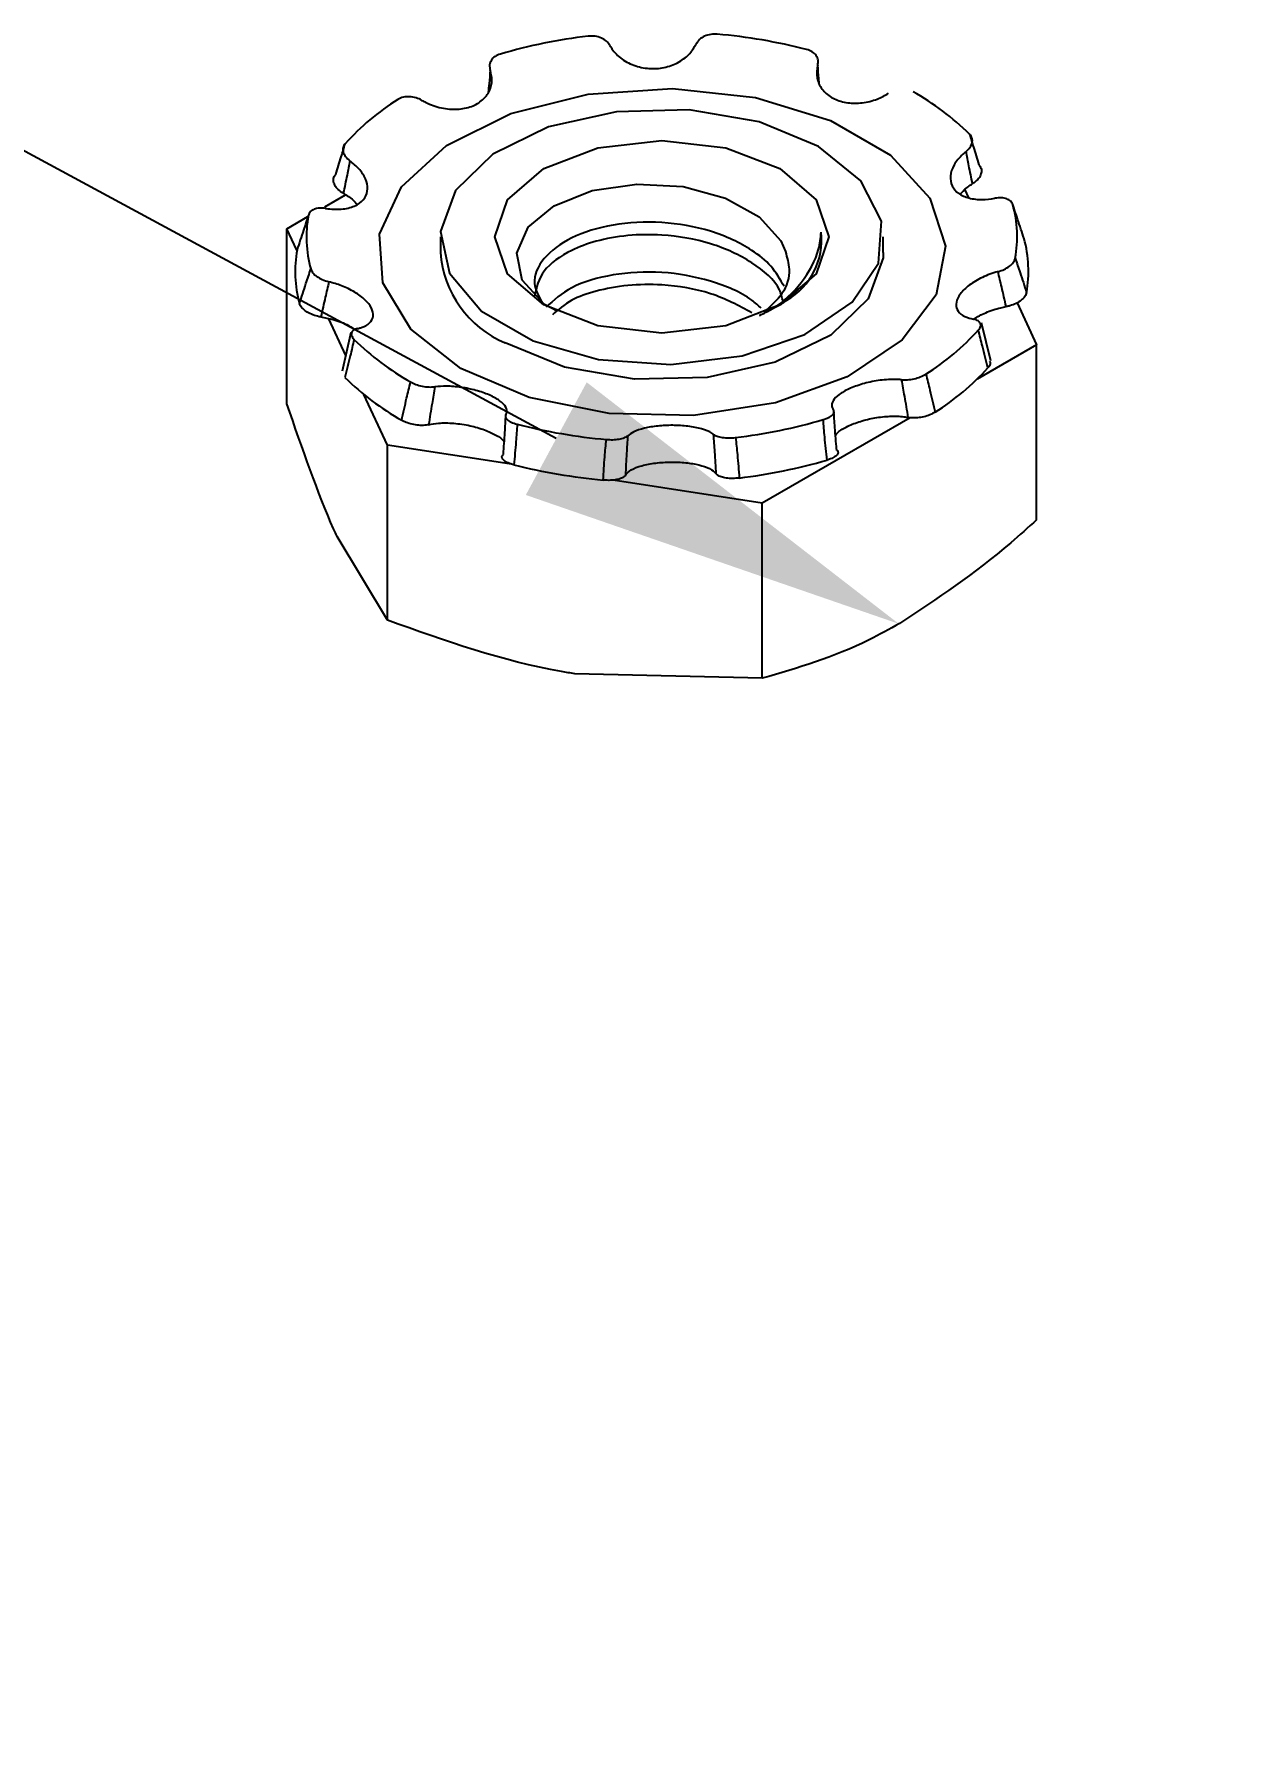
# Model space of a CAD drawing. Extents: x -2.3 to 8.3, y -5.6 to 0.
# Drawn here: x 3.082 to 3.698, y -3.426 to -2.554 of the extents above; entities that cross this region are included whole.
import ezdxf
from ezdxf import colors
from ezdxf.entities.mleader import LeaderData, LeaderLine
from ezdxf.math import Vec2, Vec3

# ---------------------------------------------------------------- set-up
doc = ezdxf.new("R2010")
doc.units = 0
doc.header["$LTSCALE"] = 0.5
doc.header["$MEASUREMENT"] = 0
doc.layers.add('FAB DWG', color=221, linetype='CONTINUOUS')
doc.layers.add('Hardware', color=242, linetype='CONTINUOUS')
doc.styles.add('LSAD_Standard', font='arial.ttf')

msp = doc.modelspace()

# ---------------------------------------------------------------- linework, layer by layer
at = {"layer": 'Hardware', "linetype": 'Continuous', "lineweight": 25, "transparency": 16777216}
for p, q in [((3.23039, -2.64284), (3.24103, -2.6367)), ((3.55768, -2.63411), (3.55956, -2.63816)), ((3.21104, -2.65401), (3.22178, -2.64781)), ((3.21615, -2.66502), (3.21104, -2.65401)), ((3.21104, -2.74354), (3.21104, -2.65401)), ((3.28949, -2.65814), (3.28949, -2.66613)), ((3.51599, -2.66613), (3.51599, -2.65814)), ((3.58447, -2.69183), (3.59444, -2.71331)), ((3.2411, -2.71877), (3.23239, -2.70001)), ((3.24363, -2.70706), (3.23934, -2.72689)), ((3.57103, -2.7216), (3.56626, -2.7022)), ((3.59444, -2.71331), (3.56404, -2.73086)), ((3.59444, -2.80285), (3.59444, -2.71331)), ((3.26241, -2.76467), (3.25038, -2.73877)), ((3.52978, -2.75064), (3.45411, -2.79433)), ((3.32686, -2.77464), (3.26241, -2.76467)), ((3.26241, -2.85421), (3.26241, -2.76467)), ((3.45411, -2.79433), (3.37778, -2.78252)), ((3.45411, -2.88386), (3.45411, -2.79433)), ((3.26241, -2.85421), (3.23672, -2.81141)), ((3.45411, -2.88386), (3.35826, -2.88157))]:
    msp.add_line(p, q, dxfattribs=at)
at = {"layer": 'Hardware', "linetype": 'Continuous', "lineweight": 25, "transparency": 16777216, "flags": 128}
for points in [[(3.30002, -2.72542), (3.27431, -2.70531), (3.26001, -2.68172), (3.25839, -2.65674), (3.2696, -2.63259), (3.29264, -2.61143), (3.32546, -2.59512), (3.36514, -2.58512), (3.40817, -2.58232), (3.45072, -2.58697), (3.489, -2.59865), (3.51962, -2.61633), (3.53985, -2.63843), (3.5479, -2.66299), (3.54306, -2.68783), (3.52574, -2.71074), (3.4975, -2.72969), (3.46083, -2.74299), (3.41901, -2.74946), (3.37574, -2.74852), (3.33486, -2.74027), (3.30002, -2.72542)], [(3.48282, -2.61191), (3.45248, -2.59941), (3.41675, -2.59327), (3.3795, -2.59416), (3.34477, -2.60198), (3.31632, -2.61589), (3.29724, -2.63438), (3.28959, -2.65544), (3.2942, -2.6768), (3.31057, -2.69613), (3.33693, -2.71135), (3.37043, -2.7208), (3.40742, -2.72347), (3.44391, -2.71905), (3.47593, -2.70803), (3.50003, -2.69161), (3.51358, -2.67156), (3.51512, -2.65006), (3.50448, -2.62943), (3.48282, -2.61191)], [(3.34237, -2.693), (3.32386, -2.67701), (3.31736, -2.65814), (3.32386, -2.63928), (3.34237, -2.62329), (3.37007, -2.61261), (3.40274, -2.60885), (3.43542, -2.61261), (3.46312, -2.62329), (3.48162, -2.63928), (3.48812, -2.65814), (3.48162, -2.67701), (3.46312, -2.693), (3.43542, -2.70368), (3.40274, -2.70743), (3.37007, -2.70368), (3.34237, -2.693)], [(3.34918, -2.69611), (3.34275, -2.69278), (3.3314, -2.68023), (3.32856, -2.66656), (3.33438, -2.65322), (3.34772, -2.64223), (3.36718, -2.63449), (3.38993, -2.63118), (3.41361, -2.63247), (3.43529, -2.63832), (3.45249, -2.64786), (3.46354, -2.66023), (3.46593, -2.66571), (3.46593, -2.66571)], [(3.51599, -2.66613), (3.51589, -2.66883), (3.50824, -2.68989), (3.48916, -2.70838), (3.46071, -2.72229), (3.42598, -2.73011), (3.38873, -2.731), (3.353, -2.72486), (3.32266, -2.71235)]]:
    msp.add_lwpolyline(points, dxfattribs=at)
at = {"layer": 'Hardware', "linetype": 'Continuous', "lineweight": 25, "transparency": 16777216}
for centre, radius, start, end in [((3.39838, -2.83299), 0.27948, 96.8583, 106.24918), ((3.40539, -2.8422), 0.28883, 75.70313, 84.88963), ((3.46282, -2.70497), 0.13902, 45.55773, 60.53122), ((3.33537, -2.69581), 0.12735, 122.08995, 137.96761), ((3.2823, -2.65816), 0.0613, 169.64826, 195.54615), ((3.52318, -2.65813), 0.0613, 349.64885, 15.54557), ((3.44883, -2.65969), 0.03565, 300.04784, 6.31689), ((3.27845, -2.67569), 0.06321, 170.00341, 195.19057), ((3.52703, -2.67566), 0.06321, 350.00341, 15.19057), ((3.34381, -2.66217), 0.05446, 184.16894, 247.15146), ((3.47011, -2.62048), 0.12735, 302.09004, 317.96738), ((3.34266, -2.61131), 0.13903, 225.55851, 240.53114), ((3.47227, -2.63679), 0.13139, 302.31032, 317.74709), ((3.34074, -2.62733), 0.14345, 225.76605, 240.32281), ((3.4071, -2.48332), 0.27946, 276.85805, 286.24962), ((3.40009, -2.47411), 0.28881, 255.70278, 264.88998), ((3.4, -2.48579), 0.29798, 255.8298, 264.76261), ((3.40724, -2.49522), 0.2884, 276.98887, 286.11842)]:
    msp.add_arc(centre, radius, start, end, dxfattribs=at)
for points, knots in [([(3.37624, -2.56038), (3.3757, -2.55961), (3.37463, -2.55806), (3.37189, -2.55639), (3.36857, -2.55536), (3.36623, -2.55546), (3.36501, -2.55551)], [0, 0, 0, 0, 0.244945, 0.489873, 0.73517, 1, 1, 1, 1]), ([(3.37624, -2.56038), (3.37655, -2.56092), (3.37803, -2.56345), (3.38202, -2.56747), (3.3891, -2.57107), (3.39707, -2.57249), (3.40492, -2.57169), (3.41189, -2.56891), (3.41726, -2.56474), (3.41927, -2.56131), (3.42019, -2.55972)], [0, 0, 0, 0, 0.03955, 0.188592, 0.334744, 0.474984, 0.610294, 0.744598, 0.882144, 1, 1, 1, 1]), ([(3.43112, -2.55451), (3.42999, -2.55449), (3.42772, -2.55446), (3.42451, -2.55549), (3.42175, -2.55723), (3.42072, -2.55887), (3.42019, -2.55972)], [0, 0, 0, 0, 0.245777, 0.491574, 0.737292, 1, 1, 1, 1]), ([(3.32018, -2.56467), (3.31922, -2.56505), (3.31731, -2.56579), (3.31541, -2.56779), (3.31441, -2.57023), (3.31478, -2.572), (3.31497, -2.57291)], [0, 0, 0, 0, 0.245785, 0.49158, 0.737312, 1, 1, 1, 1]), ([(3.48252, -2.57038), (3.48264, -2.56952), (3.4829, -2.56782), (3.48184, -2.56544), (3.47982, -2.56341), (3.47778, -2.56269), (3.47672, -2.56231)], [0, 0, 0, 0, 0.244945, 0.489884, 0.735177, 1, 1, 1, 1]), ([(3.28009, -2.58836), (3.28073, -2.58872), (3.28376, -2.5904), (3.28988, -2.59253), (3.29815, -2.59325), (3.30556, -2.59178), (3.31131, -2.58843), (3.31494, -2.58366), (3.31627, -2.57824), (3.31538, -2.57459), (3.31497, -2.57291)], [0, 0, 0, 0, 0.039586, 0.188626, 0.334779, 0.475012, 0.610321, 0.744626, 0.882177, 1, 1, 1, 1]), ([(3.31497, -2.57291), (3.3148, -2.57521), (3.31451, -2.579), (3.31411, -2.58282), (3.31395, -2.58432)], [0, 0, 0, 0, 0.607785, 1, 1, 1, 1]), ([(3.48252, -2.57038), (3.48238, -2.57094), (3.48173, -2.57362), (3.48208, -2.57846), (3.48526, -2.58399), (3.49074, -2.58793), (3.49769, -2.58991), (3.50534, -2.58988), (3.5127, -2.5881), (3.51684, -2.58581), (3.51875, -2.58475)], [0, 0, 0, 0, 0.039271, 0.188318, 0.334477, 0.474728, 0.610045, 0.744345, 0.881887, 1, 1, 1, 1]), ([(3.48318, -2.57944), (3.48311, -2.57872), (3.48283, -2.57568), (3.48265, -2.57267), (3.48252, -2.57038)], [0, 0, 0, 0, 0.2368142, 1, 1, 1, 1]), ([(3.28009, -2.58836), (3.27909, -2.58787), (3.2771, -2.5869), (3.27372, -2.58638), (3.27037, -2.5866), (3.26862, -2.58747), (3.26772, -2.58791)], [0, 0, 0, 0, 0.244943, 0.489882, 0.735183, 1, 1, 1, 1]), ([(3.23596, -2.62622), (3.23692, -2.62318), (3.23858, -2.61789), (3.24012, -2.61274), (3.24078, -2.61054)], [0, 0, 0, 0, 0.573562, 1, 1, 1, 1]), ([(3.24078, -2.61054), (3.24036, -2.61117), (3.23953, -2.61243), (3.23967, -2.61476), (3.24082, -2.61717), (3.24244, -2.61857), (3.24327, -2.61929)], [0, 0, 0, 0, 0.245784, 0.491581, 0.737301, 1, 1, 1, 1]), ([(3.55832, -2.61452), (3.55906, -2.61383), (3.56055, -2.61245), (3.56158, -2.61007), (3.56163, -2.60767), (3.56067, -2.60638), (3.56017, -2.60571)], [0, 0, 0, 0, 0.2449514, 0.4898932, 0.7351781, 1, 1, 1, 1]), ([(3.56017, -2.60571), (3.5608, -2.60789), (3.56227, -2.61299), (3.56388, -2.61824), (3.56481, -2.62125)], [0, 0, 0, 0, 0.42644, 1, 1, 1, 1]), ([(3.23079, -2.64362), (3.23151, -2.64372), (3.23494, -2.6442), (3.24084, -2.64407), (3.24714, -2.64206), (3.25116, -2.63844), (3.25262, -2.63375), (3.25152, -2.6285), (3.2483, -2.62343), (3.24486, -2.62059), (3.24327, -2.61929)], [0, 0, 0, 0, 0.039483, 0.188522, 0.334679, 0.474922, 0.610235, 0.744539, 0.882086, 1, 1, 1, 1]), ([(3.24327, -2.61929), (3.24278, -2.62171), (3.24167, -2.62719), (3.24047, -2.63276), (3.23981, -2.63586)], [0, 0, 0, 0, 0.443807, 1, 1, 1, 1]), ([(3.55832, -2.61452), (3.55779, -2.61496), (3.55527, -2.61706), (3.55184, -2.62132), (3.54991, -2.62708), (3.55082, -2.63222), (3.55421, -2.63614), (3.55963, -2.63855), (3.56616, -2.63937), (3.57084, -2.63874), (3.57299, -2.63845)], [0, 0, 0, 0, 0.039576, 0.188615, 0.334768, 0.475007, 0.610315, 0.744621, 0.88217, 1, 1, 1, 1]), ([(3.56166, -2.63099), (3.56101, -2.62791), (3.55986, -2.62238), (3.55879, -2.61694), (3.55832, -2.61452)], [0, 0, 0, 0, 0.556194, 1, 1, 1, 1]), ([(3.56481, -2.62125), (3.56528, -2.62186), (3.56623, -2.62309), (3.56629, -2.62542), (3.5653, -2.62778), (3.5636, -2.62969), (3.56218, -2.63064), (3.56166, -2.63099)], [0, 0, 0, 0, 0.2178049, 0.4356102, 0.6534401, 0.8712538, 1, 1, 1, 1]), ([(3.23981, -2.63586), (3.23891, -2.63527), (3.2371, -2.63408), (3.23537, -2.6318), (3.23466, -2.62946), (3.23497, -2.62754), (3.23569, -2.62658), (3.23596, -2.62622)], [0, 0, 0, 0, 0.217779, 0.435542, 0.653352, 0.871178, 1, 1, 1, 1]), ([(3.55538, -2.63627), (3.55662, -2.63496), (3.55843, -2.63303), (3.56088, -2.63148), (3.56166, -2.63099)], [0, 0, 0, 0, 0.6825557, 1, 1, 1, 1]), ([(3.23981, -2.63586), (3.24165, -2.63695), (3.24451, -2.63865), (3.24632, -2.64086), (3.24696, -2.64164)], [0, 0, 0, 0, 0.6467409, 1, 1, 1, 1]), ([(3.58224, -2.6417), (3.58196, -2.64109), (3.58139, -2.63986), (3.57927, -2.63866), (3.57641, -2.63805), (3.57416, -2.63831), (3.57299, -2.63845)], [0, 0, 0, 0, 0.245787, 0.491582, 0.737307, 1, 1, 1, 1]), ([(3.222, -2.64714), (3.22117, -2.64968), (3.21922, -2.65561), (3.21731, -2.6614), (3.2162, -2.66472)], [0, 0, 0, 0, 0.426436, 1, 1, 1, 1]), ([(3.23079, -2.64362), (3.22971, -2.64352), (3.22756, -2.64332), (3.22484, -2.64395), (3.22273, -2.6452), (3.22225, -2.64648), (3.222, -2.64714)], [0, 0, 0, 0, 0.244961, 0.489888, 0.735179, 1, 1, 1, 1]), ([(3.58803, -2.6591), (3.58693, -2.65581), (3.58502, -2.65008), (3.58307, -2.6442), (3.58224, -2.6417)], [0, 0, 0, 0, 0.573565, 1, 1, 1, 1]), ([(3.46526, -2.68341), (3.46328, -2.67991), (3.4595, -2.6732), (3.44714, -2.66315), (3.42832, -2.65441), (3.40273, -2.6499), (3.3772, -2.65123), (3.35546, -2.658), (3.34126, -2.66888), (3.33574, -2.68095), (3.33961, -2.68825), (3.34124, -2.69131)], [0, 0, 0, 0, 0.084572, 0.161715, 0.286409, 0.411102, 0.535797, 0.660489, 0.785184, 0.909877, 1, 1, 1, 1]), ([(3.46474, -2.69125), (3.46426, -2.68922), (3.46251, -2.68179), (3.44957, -2.6708), (3.42841, -2.66079), (3.40535, -2.65674), (3.38512, -2.6571), (3.36928, -2.65991), (3.35378, -2.66577), (3.34058, -2.67529), (3.33863, -2.68406), (3.33766, -2.68845)], [0, 0, 0, 0, 0.051065, 0.186491, 0.321916, 0.457341, 0.550567, 0.64537, 0.729149, 0.864575, 1, 1, 1, 1]), ([(3.45275, -2.69835), (3.45493, -2.69727), (3.46385, -2.69284), (3.4752, -2.68123), (3.483, -2.6675), (3.48394, -2.65869), (3.48426, -2.65577)], [0, 0, 0, 0, 0.109831, 0.44797, 0.817063, 1, 1, 1, 1]), ([(3.46593, -2.66571), (3.46681, -2.6687), (3.4689, -2.67585), (3.46576, -2.68704), (3.45832, -2.69373), (3.45484, -2.69685)], [0, 0, 0, 0, 0.277242, 0.662158, 1, 1, 1, 1]), ([(3.21745, -2.69226), (3.21855, -2.68884), (3.22046, -2.68287), (3.22241, -2.67706), (3.22324, -2.67459)], [0, 0, 0, 0, 0.573565, 1, 1, 1, 1]), ([(3.22324, -2.67459), (3.22352, -2.67524), (3.22409, -2.67656), (3.22622, -2.67845), (3.22907, -2.68012), (3.23132, -2.68079), (3.23249, -2.68113)], [0, 0, 0, 0, 0.245797, 0.491591, 0.737317, 1, 1, 1, 1]), ([(3.5747, -2.67596), (3.57577, -2.67561), (3.57792, -2.67491), (3.58065, -2.67323), (3.58275, -2.67124), (3.58323, -2.66986), (3.58349, -2.66914)], [0, 0, 0, 0, 0.244935, 0.489885, 0.735177, 1, 1, 1, 1]), ([(3.58349, -2.66914), (3.58431, -2.67159), (3.58626, -2.67734), (3.58818, -2.68325), (3.58928, -2.68664)], [0, 0, 0, 0, 0.426436, 1, 1, 1, 1]), ([(3.23249, -2.68113), (3.23187, -2.68377), (3.23047, -2.68971), (3.2291, -2.69577), (3.22833, -2.69913)], [0, 0, 0, 0, 0.443804, 1, 1, 1, 1]), ([(3.24716, -2.70506), (3.24769, -2.70492), (3.25022, -2.70428), (3.25365, -2.7024), (3.25557, -2.69885), (3.25466, -2.69465), (3.25127, -2.69031), (3.24586, -2.68629), (3.23933, -2.68305), (3.23465, -2.68174), (3.23249, -2.68113)], [0, 0, 0, 0, 0.039576, 0.188619, 0.334767, 0.475006, 0.610315, 0.744621, 0.88217, 1, 1, 1, 1]), ([(3.45361, -2.69464), (3.45205, -2.69326), (3.44548, -2.6874), (3.42812, -2.68002), (3.40276, -2.67538), (3.3773, -2.67679), (3.35553, -2.68324), (3.34743, -2.69057), (3.34352, -2.69412)], [0, 0, 0, 0, 0.058977, 0.249641, 0.440304, 0.630968, 0.82163, 1, 1, 1, 1]), ([(3.44876, -2.69696), (3.44205, -2.69335), (3.42863, -2.68613), (3.40533, -2.68229), (3.38509, -2.6826), (3.36941, -2.68547), (3.35535, -2.6904), (3.34978, -2.69537), (3.34682, -2.69801)], [0, 0, 0, 0, 0.212387, 0.424771, 0.570976, 0.719654, 0.851045, 1, 1, 1, 1]), ([(3.5747, -2.67596), (3.57398, -2.67616), (3.57055, -2.67714), (3.56464, -2.67965), (3.55835, -2.68387), (3.55432, -2.68842), (3.55286, -2.69271), (3.55397, -2.69634), (3.55718, -2.69899), (3.56062, -2.69988), (3.56221, -2.70029)], [0, 0, 0, 0, 0.039485, 0.188529, 0.334686, 0.474922, 0.610235, 0.744539, 0.882087, 1, 1, 1, 1]), ([(3.57885, -2.69383), (3.57809, -2.69049), (3.57671, -2.68448), (3.57532, -2.67858), (3.5747, -2.67596)], [0, 0, 0, 0, 0.5561953, 1, 1, 1, 1]), ([(3.46668, -2.69055), (3.46516, -2.69172), (3.46329, -2.69317), (3.46079, -2.6942), (3.46032, -2.69439)], [0, 0, 0, 0, 0.810963, 1, 1, 1, 1]), ([(3.58928, -2.68664), (3.58906, -2.6873), (3.58862, -2.68862), (3.58665, -2.69059), (3.58398, -2.69226), (3.58122, -2.69334), (3.5795, -2.6937), (3.57885, -2.69383)], [0, 0, 0, 0, 0.217814, 0.435625, 0.653431, 0.871248, 1, 1, 1, 1]), ([(3.22833, -2.69913), (3.22724, -2.69892), (3.22506, -2.69848), (3.22196, -2.69711), (3.21945, -2.69537), (3.21797, -2.69367), (3.21759, -2.69264), (3.21745, -2.69226)], [0, 0, 0, 0, 0.217769, 0.435541, 0.653346, 0.871179, 1, 1, 1, 1]), ([(3.22833, -2.69913), (3.23044, -2.69953), (3.23527, -2.70044), (3.24191, -2.7029), (3.24538, -2.7052), (3.24674, -2.7061)], [0, 0, 0, 0, 0.319742, 0.73436, 1, 1, 1, 1]), ([(3.56211, -2.70026), (3.56413, -2.69909), (3.56837, -2.69664), (3.5744, -2.6947), (3.57794, -2.69401), (3.57885, -2.69383)], [0, 0, 0, 0, 0.403201, 0.844853, 1, 1, 1, 1]), ([(3.5647, -2.70575), (3.56512, -2.70516), (3.56595, -2.70399), (3.56581, -2.70236), (3.56466, -2.70099), (3.56305, -2.70053), (3.56221, -2.70029)], [0, 0, 0, 0, 0.245784, 0.491581, 0.737301, 1, 1, 1, 1]), ([(3.24716, -2.70506), (3.24642, -2.7053), (3.24494, -2.70578), (3.24391, -2.70711), (3.24385, -2.70876), (3.24482, -2.70996), (3.24532, -2.71058)], [0, 0, 0, 0, 0.2449336, 0.4898782, 0.735166, 1, 1, 1, 1]), ([(3.56952, -2.72514), (3.56857, -2.72147), (3.5669, -2.71506), (3.56536, -2.70853), (3.5647, -2.70575)], [0, 0, 0, 0, 0.573562, 1, 1, 1, 1]), ([(3.24532, -2.71058), (3.24469, -2.71338), (3.24321, -2.71996), (3.2416, -2.72641), (3.24067, -2.73011)], [0, 0, 0, 0, 0.426436, 1, 1, 1, 1]), ([(3.57033, -2.7218), (3.57046, -2.72201), (3.57087, -2.72268), (3.57049, -2.72388), (3.56978, -2.7248), (3.56952, -2.72514)], [0, 0, 0, 0, 0.2182464, 0.7095071, 1, 1, 1, 1]), ([(3.26972, -2.75196), (3.27054, -2.74818), (3.27197, -2.74159), (3.27358, -2.73512), (3.27427, -2.73236)], [0, 0, 0, 0, 0.573562, 1, 1, 1, 1]), ([(3.27427, -2.73236), (3.27514, -2.7328), (3.27689, -2.73367), (3.28019, -2.73455), (3.28366, -2.73503), (3.28569, -2.7349), (3.28673, -2.73483)], [0, 0, 0, 0, 0.245772, 0.491572, 0.737296, 1, 1, 1, 1]), ([(3.28673, -2.73483), (3.28622, -2.73768), (3.28507, -2.7441), (3.28405, -2.7506), (3.28348, -2.75422)], [0, 0, 0, 0, 0.443805, 1, 1, 1, 1]), ([(3.32297, -2.7492), (3.3231, -2.74895), (3.32375, -2.74771), (3.3234, -2.74525), (3.32022, -2.74194), (3.31474, -2.73894), (3.30779, -2.73654), (3.30014, -2.73497), (3.29278, -2.73433), (3.28864, -2.73467), (3.28673, -2.73483)], [0, 0, 0, 0, 0.039271, 0.1883148, 0.3344767, 0.4747277, 0.6100456, 0.7443484, 0.8818871, 1, 1, 1, 1]), ([(3.52539, -2.73122), (3.52476, -2.73117), (3.52172, -2.73093), (3.5156, -2.73119), (3.50734, -2.73268), (3.49993, -2.73509), (3.49417, -2.73802), (3.49055, -2.74118), (3.48922, -2.74418), (3.4901, -2.74588), (3.49051, -2.74667)], [0, 0, 0, 0, 0.039587, 0.188628, 0.334776, 0.475014, 0.610318, 0.744627, 0.882174, 1, 1, 1, 1]), ([(3.52539, -2.73122), (3.52639, -2.73126), (3.52838, -2.73134), (3.53176, -2.7308), (3.53511, -2.72983), (3.53686, -2.72887), (3.53777, -2.72837)], [0, 0, 0, 0, 0.244947, 0.489891, 0.735178, 1, 1, 1, 1]), ([(3.52878, -2.75051), (3.52818, -2.74691), (3.52711, -2.74044), (3.52592, -2.73405), (3.52539, -2.73122)], [0, 0, 0, 0, 0.556196, 1, 1, 1, 1]), ([(3.53777, -2.72837), (3.53848, -2.73111), (3.54015, -2.73754), (3.54164, -2.74408), (3.5425, -2.74784)], [0, 0, 0, 0, 0.426438, 1, 1, 1, 1]), ([(3.23672, -2.81141), (3.23611, -2.81008), (3.22744, -2.79122), (3.21894, -2.76651), (3.21104, -2.74354)], [0, 0, 0, 0, 0.070191, 1, 1, 1, 1]), ([(3.28348, -2.75422), (3.28261, -2.75437), (3.28088, -2.75467), (3.27759, -2.75449), (3.27425, -2.75385), (3.27154, -2.75294), (3.27021, -2.75223), (3.26972, -2.75196)], [0, 0, 0, 0, 0.217779, 0.435559, 0.65336, 0.871178, 1, 1, 1, 1]), ([(3.32172, -2.76939), (3.322, -2.76566), (3.32249, -2.75895), (3.32282, -2.7522), (3.32297, -2.7492)], [0, 0, 0, 0, 0.556195, 1, 1, 1, 1]), ([(3.32297, -2.7492), (3.32284, -2.74961), (3.32259, -2.75041), (3.32364, -2.75174), (3.32566, -2.75303), (3.32771, -2.75365), (3.32877, -2.75398)], [0, 0, 0, 0, 0.244943, 0.48988, 0.735174, 1, 1, 1, 1]), ([(3.4853, -2.75161), (3.48626, -2.75128), (3.48817, -2.75063), (3.49007, -2.74933), (3.49107, -2.74793), (3.4907, -2.7471), (3.49051, -2.74667)], [0, 0, 0, 0, 0.24579, 0.491569, 0.737306, 1, 1, 1, 1]), ([(3.48731, -2.77229), (3.48686, -2.76835), (3.48608, -2.76149), (3.48553, -2.75457), (3.4853, -2.75161)], [0, 0, 0, 0, 0.573562, 1, 1, 1, 1]), ([(3.49051, -2.74667), (3.49069, -2.74966), (3.49109, -2.7564), (3.49165, -2.76309), (3.49197, -2.76682)], [0, 0, 0, 0, 0.443805, 1, 1, 1, 1]), ([(3.49141, -2.75978), (3.4918, -2.75922), (3.49296, -2.75759), (3.49754, -2.75497), (3.50418, -2.75237), (3.5118, -2.75055), (3.51958, -2.7497), (3.52527, -2.74988), (3.52805, -2.75038), (3.52878, -2.75051)], [0, 0, 0, 0, 0.089042, 0.261445, 0.427782, 0.59287, 0.761935, 0.937762, 1, 1, 1, 1]), ([(3.5425, -2.74784), (3.54167, -2.7483), (3.54001, -2.74923), (3.53677, -2.75023), (3.53343, -2.75077), (3.53067, -2.75082), (3.52929, -2.75059), (3.52878, -2.75051)], [0, 0, 0, 0, 0.217809, 0.435612, 0.65343, 0.871257, 1, 1, 1, 1]), ([(3.28348, -2.75422), (3.28512, -2.75391), (3.2889, -2.75319), (3.29633, -2.7533), (3.3046, -2.75454), (3.31222, -2.75672), (3.31808, -2.75947), (3.32146, -2.76172), (3.32205, -2.76292), (3.32215, -2.76313)], [0, 0, 0, 0, 0.1355884, 0.311231, 0.4834705, 0.6487365, 0.8082, 0.9664798, 1, 1, 1, 1]), ([(3.32877, -2.75398), (3.32858, -2.75694), (3.32813, -2.76388), (3.32744, -2.77076), (3.32705, -2.77471)], [0, 0, 0, 0, 0.426439, 1, 1, 1, 1]), ([(3.37437, -2.76178), (3.3755, -2.76184), (3.37776, -2.76196), (3.38097, -2.76162), (3.38373, -2.76094), (3.38476, -2.76023), (3.38529, -2.75986)], [0, 0, 0, 0, 0.245782, 0.491564, 0.737307, 1, 1, 1, 1]), ([(3.38529, -2.75986), (3.38508, -2.76285), (3.38462, -2.76957), (3.38433, -2.77632), (3.38418, -2.78007)], [0, 0, 0, 0, 0.443806, 1, 1, 1, 1]), ([(3.42924, -2.7592), (3.42893, -2.75897), (3.42746, -2.75789), (3.42346, -2.75624), (3.41638, -2.75486), (3.40841, -2.75438), (3.40056, -2.75476), (3.39359, -2.75593), (3.38822, -2.75768), (3.38622, -2.75917), (3.38529, -2.75986)], [0, 0, 0, 0, 0.039549, 0.188591, 0.334743, 0.474982, 0.610291, 0.744599, 0.882145, 1, 1, 1, 1]), ([(3.42924, -2.7592), (3.42978, -2.75952), (3.43085, -2.76018), (3.4336, -2.76079), (3.43691, -2.76107), (3.43926, -2.76088), (3.44047, -2.76078)], [0, 0, 0, 0, 0.244951, 0.489884, 0.735183, 1, 1, 1, 1]), ([(3.43056, -2.77937), (3.43037, -2.77562), (3.43001, -2.76888), (3.42948, -2.76217), (3.42924, -2.7592)], [0, 0, 0, 0, 0.556195, 1, 1, 1, 1]), ([(3.44047, -2.76078), (3.4408, -2.76371), (3.44155, -2.77059), (3.44205, -2.77751), (3.44233, -2.78148)], [0, 0, 0, 0, 0.426436, 1, 1, 1, 1]), ([(3.32705, -2.77471), (3.32606, -2.77441), (3.32409, -2.77382), (3.32202, -2.77258), (3.32095, -2.77128), (3.32095, -2.77017), (3.32151, -2.7696), (3.32172, -2.76939)], [0, 0, 0, 0, 0.217805, 0.435611, 0.653435, 0.871262, 1, 1, 1, 1]), ([(3.37279, -2.78253), (3.37302, -2.77855), (3.37342, -2.77162), (3.37408, -2.76472), (3.37437, -2.76178)], [0, 0, 0, 0, 0.5735625, 1, 1, 1, 1]), ([(3.49197, -2.76682), (3.49233, -2.76717), (3.49307, -2.76789), (3.49276, -2.76923), (3.49141, -2.77055), (3.48943, -2.77161), (3.48788, -2.7721), (3.48731, -2.77229)], [0, 0, 0, 0, 0.2177685, 0.4355428, 0.6533543, 0.8711744, 1, 1, 1, 1]), ([(3.38418, -2.78007), (3.38472, -2.77935), (3.38598, -2.77769), (3.39062, -2.77553), (3.39745, -2.77394), (3.40533, -2.77322), (3.41321, -2.77336), (3.42039, -2.77432), (3.42624, -2.77602), (3.42937, -2.77786), (3.43032, -2.77906), (3.43056, -2.77937)], [0, 0, 0, 0, 0.09993, 0.229421, 0.356409, 0.478254, 0.595822, 0.712511, 0.832022, 0.956313, 1, 1, 1, 1]), ([(3.38418, -2.78007), (3.38387, -2.78044), (3.38325, -2.78118), (3.38103, -2.78204), (3.37813, -2.78257), (3.37523, -2.78271), (3.37345, -2.78258), (3.37279, -2.78253)], [0, 0, 0, 0, 0.2177745, 0.4355662, 0.6533736, 0.8711841, 1, 1, 1, 1]), ([(3.44233, -2.78148), (3.44121, -2.78158), (3.43897, -2.78178), (3.43569, -2.78154), (3.43296, -2.78095), (3.43126, -2.78016), (3.43075, -2.77958), (3.43056, -2.77937)], [0, 0, 0, 0, 0.217802, 0.435598, 0.653431, 0.871249, 1, 1, 1, 1]), ([(3.59444, -2.80285), (3.59005, -2.80681), (3.56721, -2.82741), (3.54346, -2.84316), (3.52428, -2.85589)], [0, 0, 0, 0, 0.192484, 1, 1, 1, 1]), ([(3.35826, -2.88157), (3.35598, -2.8812), (3.32362, -2.87602), (3.2919, -2.86472), (3.26241, -2.85421)], [0, 0, 0, 0, 0.070191, 1, 1, 1, 1]), ([(3.52428, -2.85589), (3.51912, -2.85875), (3.49538, -2.87189), (3.47223, -2.87861), (3.45411, -2.88386)], [0, 0, 0, 0, 0.217337, 1, 1, 1, 1])]:
    msp.add_open_spline(points, degree=3, knots=knots, dxfattribs=at)

# ---------------------------------------------------------------- leaders
at = {"layer": 'FAB DWG', "ltscale": 0.5, "transparency": 16777216}
ml = msp.add_multileader_mtext('Standard', dxfattribs=at)
ml.set_content('8-32 KEPS NUT\\P(HW08320-00)', color=256, style='LSAD_Standard')
ml.set_leader_properties()
ml.build(insert=Vec2(0, 0))
ml.multileader.update_dxf_attribs({"dogleg_length": 0.20985, "arrow_head_size": 0.19917})
ctx = ml.context
ctx.base_point, ctx.char_height, ctx.arrow_head_size, ctx.landing_gap_size, ctx.plane_origin = Vec3(3.11192, -5.07519), 0.188, 0.19917, 0.0956, Vec3(7.5108, 12.12122)
notes = []
notes.append((ctx, [(0, (1, 1, 0), (2.92889, -5.07519), (1, 0), 0.18303, [(0, [(3.52397, -2.85605), (2.97687, -2.5603)], 0, [])])]))
ctx.mtext.insert, ctx.mtext.width, ctx.mtext.defined_height, ctx.mtext.flow_direction = Vec3(3.20752, -4.95356), 5.0503212, 0.84651, 5
for ctx, leaders in notes:
    for number, flags, end, landing, length, lines in leaders:
        leader = LeaderData()
        leader.index, (leader.has_last_leader_line, leader.has_dogleg_vector, leader.attachment_direction) = number, flags
        leader.last_leader_point, leader.dogleg_vector, leader.dogleg_length = Vec3(end), Vec3(landing), length
        for number, points, colour, breaks in lines:
            line = LeaderLine()
            line.index, line.vertices, line.color, line.breaks = number, Vec3.list(points), colors.encode_raw_color(colour), breaks
            leader.lines.append(line)
        ctx.leaders.append(leader)

doc.saveas('drawing.dxf')
